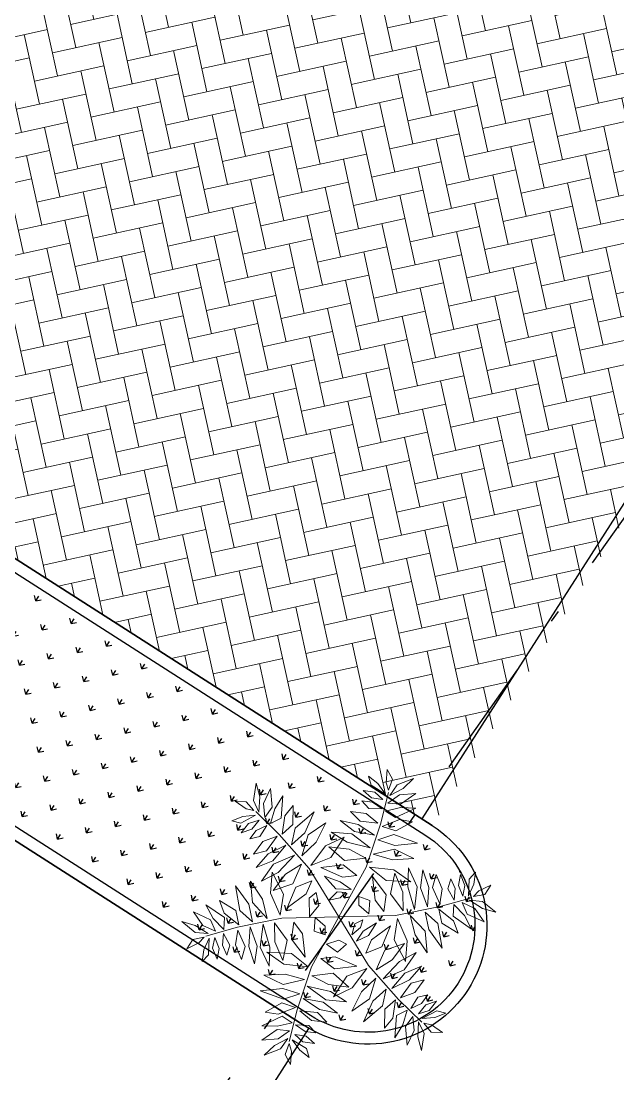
# Model space of a CAD drawing. Header units: inches. Extents: x 249 to 1192, y -18 to 440.
# Drawn here: x 946.45 to 951.47, y 58.47 to 67.34 of the extents above; entities that cross this region are included whole.
import ezdxf

# ---------------------------------------------------------------- set-up
doc = ezdxf.new("R2010")
doc.units = ezdxf.units.IN
doc.header["$MEASUREMENT"] = 0
doc.linetypes.add('DASHDOT', pattern=[1, 0.5, -0.25, 0, -0.25])
for name, color, linetype, lineweight in [('ARSIR WARNA', 66, 'Continuous', 0), ('DINDING', 6, 'Continuous', 0), ('GSB', 1, 'DASHDOT', 30), ('VEGETASI', 60, 'Continuous', 0)]:
    doc.layers.add(name, color=color, linetype=linetype, lineweight=lineweight)
for name, color, linetype in [('KANSTEEN', 204, 'Continuous'), ('KENDARAAN', 9, 'Continuous'), ('RUMPUT', 86, 'Continuous')]:
    doc.layers.add(name, color=color, linetype=linetype)
pattern_1 = [(57.36874968947846, (0, 0), (-0.0535506494527033, 0.244197313478704), [0.046875, -0.30667839075]), (12.36874968947846, (0, 0), (-0.05355064946683093, 0.2441973135431277), [0.04687499999999999, -0.203125]), (102.3687496894784, (0, 0), (-0.2441973135431277, -0.05355064946683093), [0.04687499999999999, -0.203125])]

# ---------------------------------------------------------------- blocks, each defined once
blk = doc.blocks.new('TAPAK')
at = {"layer": 'GSB', "ltscale": 2}
blk.add_line((232.1746761870128, 267.7074874372632), (182.2123336969941, 196.7025446888292), dxfattribs=at)
blk = doc.blocks.new('palm')
for p, q in [((-1.634780773412785, 6.334208638436394), (-1.367129875099636, 5.833265981898876)), ((-1.227314728472265, 6.098957992406213), (-1.634780773412785, 6.334208638436394)), ((-0.4976721973653184, 6.598171261226526), (-0.933268885302823, 6.0083710004983)), ((-0.6328262671158882, 6.022963906478253), (-0.4976721973653184, 6.598171261226526)), ((-1.367129875099636, 5.833265981898876), (-1.116997261487995, 5.61956896931224)), ((-1.116997261487995, 5.61956896931224), (-1.227314728472265, 6.098957992406213)), ((-0.9542587877367623, 5.466226492339047), (-0.6328262671158882, 6.022963906478253)), ((-0.933268885302823, 6.0083710004983), (-0.9542587877367623, 5.466226492339047)), ((-0.617978619367932, 5.707567470453796), (-0.07163225590193179, 6.12455317430431)), ((-0.07163225590193179, 6.12455317430431), (-0.3699571186443791, 5.396113719601999)), ((-2.142180098642712, 5.66709308870486), (-1.642042186955223, 5.615879586694064)), ((-1.844592448163894, 5.406202755693812), (-2.142180098642712, 5.66709308870486)), ((-1.13997760383063, 5.415090486741974), (-1.844592448163894, 5.406202755693812)), ((-1.642042186955223, 5.615879586694064), (-1.13997760383063, 5.415090486741974)), ((-0.6300786872743629, 4.239817918321933), (-1.062833803312969, 5.548707470559748)), ((-0.8423899533518124, 5.154200153730926), (-0.617978619367932, 5.707567470453796)), ((-0.3699571186443791, 5.396113719601999), (-0.8423899533518124, 5.154200153730926)), ((-0.3023767071572365, 5.277915753482375), (0.2555234852479771, 5.609050492406823)), ((0.2555234852479771, 5.609050492406823), (-0.2464706868631765, 4.810146099145641)), ((-2.015463505813386, 5.039670203375863), (-1.564459424640518, 5.244467971147969)), ((-1.552841937926132, 4.97052657858876), (-2.015463505813386, 5.039670203375863)), ((-1.564459424640518, 5.244467971147969), (-1.106123740319163, 5.167901186752715)), ((-1.106123740319163, 5.167901186752715), (-1.552841937926132, 4.97052657858876)), ((-0.7476640996319475, 4.812481176661095), (-0.3023767071572365, 5.277915753482375)), ((-0.05832933301280718, 4.830190766806481), (0.4548502279649256, 5.04857919056667)), ((0.4548502279649256, 5.04857919056667), (0.06726810097461566, 4.341979773904313)), ((-1.818871168536134, 4.639138537109829), (-1.415570112745627, 4.831887384614674)), ((-1.397244204737945, 4.534277813727385), (-1.818871168536134, 4.639138537109829)), ((-1.415570112745627, 4.831887384614674), (-0.9229482456576079, 4.814705987868365)), ((-0.9229482456576079, 4.814705987868365), (-1.397244204737945, 4.534277813727385)), ((-0.2464706868631765, 4.810146099145641), (-0.7476640996319475, 4.812481176661095)), ((-0.5196406580216717, 4.195851548371138), (-0.05832933301280718, 4.830190766806481)), ((3.759612747322535, 4.300565249999636), (3.836756547840196, 4.688728821478435)), ((3.836756547840196, 4.688728821478435), (4.042473312336369, 4.229990045118029)), ((4.66819526218751, 4.58286606951151), (4.36819160579762, 4.100602151054773)), ((4.66819526218751, 4.112364666754729), (4.66819526218751, 4.58286606951151)), ((-1.973838966630865, 4.006087751840823), (-1.37867030822963, 4.29591048353177)), ((-1.423823369608726, 3.876589591454831), (-1.973838966630865, 4.006087751840823)), ((-0.7450504778826144, 4.217118887943798), (-1.423823369608726, 3.876589591454831)), ((-1.37867030822963, 4.29591048353177), (-0.7450504778826144, 4.217118887943798)), ((-0.1647095395601355, 2.387528305363958), (-0.6300786872743629, 4.239817918321933)), ((0.06726810097461566, 4.341979773904313), (-0.5196406580216717, 4.195851548371138)), ((-0.3723027135420125, 3.615908277337439), (0.08528236270649359, 4.173218389929389)), ((0.08528236270649359, 4.173218389929389), (1.113320056872908, 4.40117750952777)), ((1.113320056872908, 4.40117750952777), (0.3620007837307639, 3.805606312627788)), ((3.528181345755002, 3.830063847242855), (3.356750653329073, 4.265277592203347)), ((3.356750653329073, 4.265277592203347), (3.759612747322535, 3.97709557019698)), ((4.11961711285403, 3.694794750685105), (3.759612747322535, 4.300565249999636)), ((4.042473312336369, 4.229990045118029), (4.11961711285403, 3.694794750685105)), ((4.308190896656015, 3.777132471252116), (4.66819526218751, 4.112364666754729)), ((4.36819160579762, 4.100602151054773), (4.308190896656015, 3.777132471252116)), ((-2.139553081084159, 3.448524336694391), (-1.416803302039625, 3.724073336910806)), ((-1.416803302039625, 3.724073336910806), (-0.5931788827583659, 3.703841017239029)), ((-0.5931788827583659, 3.703841017239029), (-1.385060440705274, 3.379127298641833)), ((0.3620007837307639, 3.805606312627788), (-0.3723027135420125, 3.615908277337439)), ((-0.2029764914623229, 3.003474968892988), (0.4362896165403072, 3.663740057469113)), ((0.4362896165403072, 3.663740057469113), (1.337057836353779, 3.77712472161511)), ((1.337057836353779, 3.77712472161511), (0.6004588954383507, 3.242337611838593)), ((2.233879828287172, 2.889061152425711), (1.916733080506674, 3.577169372321805)), ((1.916733080506674, 3.577169372321805), (2.516740393301006, 3.089024251370574)), ((2.645313467975939, 3.171361971937586), (2.482454321230762, 3.712438579575974)), ((2.482454321230762, 3.712438579575974), (3.031032470578793, 3.341918726291624)), ((3.228177689365111, 3.477187822849373), (3.108176271096454, 3.894757849629968)), ((3.108176271096454, 3.894757849629968), (3.476752182308701, 3.641863374694367)), ((3.356750653329073, 2.665573022095487), (4.273904713889351, 3.694794750685105)), ((3.476752182308701, 3.641863374694367), (3.708183583876234, 3.206649629733874)), ((3.92247189405316, 3.541881825236487), (3.528181345755002, 3.830063847242855)), ((3.759612747322535, 3.97709557019698), (3.92247189405316, 3.541881825236487)), ((4.736767517024418, 3.812420129048405), (4.256761622513295, 3.559525654127356)), ((4.256761622513295, 3.559525654127356), (4.899626663755043, 3.559525654127356)), ((5.46534779376816, 3.730082297770423), (4.736767517024418, 3.812420129048405)), ((4.899626663755043, 3.559525654127356), (5.46534779376816, 3.730082297770423)), ((-3.571471947027021, 2.160465929933707), (-3.25487143821374, 3.164752192489686)), ((-3.25487143821374, 3.164752192489686), (-3.114751398577937, 2.216305081907194)), ((-1.423072761535877, 3.242712805164047), (-2.203400601269095, 2.832148121655337)), ((-1.385060440705274, 3.379127298641833), (-2.139553081084159, 3.448524336694391)), ((-0.4541646061552456, 3.168293556969729), (-1.423072761535877, 3.242712805164047)), ((-1.406050343139214, 2.83698279048258), (-0.4541646061552456, 3.168293556969729)), ((0.6004588954383507, 3.242337611838593), (-0.2029764914623229, 3.003474968892988)), ((2.096735318627907, 2.853773605340393), (1.351011950493557, 3.324274897386204)), ((1.351011950493557, 3.324274897386204), (1.75387404448702, 2.636166677504661)), ((3.279606852811412, 2.753792055867962), (2.645313467975939, 3.171361971937586)), ((3.031032470578793, 3.341918726291624), (3.279606852811412, 2.753792055867962)), ((3.708183583876234, 3.206649629733874), (3.228177689365111, 3.477187822849373)), ((4.042473312336369, 3.306631179206306), (4.633909079420846, 3.388968899773317)), ((4.488193024066277, 3.018449046488968), (4.042473312336369, 3.306631179206306)), ((5.268202574981842, 3.124311909166863), (4.488193024066277, 3.018449046488968)), ((4.633909079420846, 3.388968899773317), (5.268202574981842, 3.124311909166863)), ((-5.963019991133478, 2.868088852759684), (-5.670036402327241, 2.195950871449895)), ((-5.532452930870932, 2.463438252350898), (-5.963019991133478, 2.868088852759684)), ((-5.339834720172803, 3.000241265151999), (-4.858150142725208, 2.377664673113031)), ((-5.251887698788778, 2.318598570680479), (-5.339834720172803, 3.000241265151999)), ((-4.72981841400906, 3.025815080181928), (-4.288944109895965, 2.191623139835428)), ((-4.721997476386605, 2.377091974660289), (-4.72981841400906, 3.025815080181928)), ((-4.21223251792253, 2.364580732944887), (-4.144772779400228, 2.91820146291866)), ((-4.144772779400228, 2.91820146291866), (-3.726630718418164, 2.2292457644362)), ((-2.954747219555429, 2.209707923291717), (-2.602557038379018, 3.046488465130096)), ((-2.602557038379018, 3.046488465130096), (-2.507717264961684, 2.141181502054678)), ((-2.203400601269095, 2.832148121655337), (-1.406050343139214, 2.83698279048258)), ((-2.088513060327386, 2.214950776804471), (-1.621910723333713, 2.959426342029474)), ((-1.621910723333713, 2.959426342029474), (-1.629497068235651, 1.925700743566267)), ((-0.3786929567286279, 2.699125203158474), (-1.166912034386769, 2.639530907326844)), ((-1.073737658793107, 2.130449135060189), (-0.3786929567286279, 2.699125203158474)), ((-0.04439647501567379, 2.466528809149168), (0.8739471554144984, 2.916180688684108)), ((1.751983021385968, 2.884329110966064), (0.852957252995111, 2.374036291235825)), ((0.8739471554144984, 2.916180688684108), (1.751983021385968, 2.884329110966064)), ((1.702444770329748, 2.330340826592874), (0.9910075849620625, 2.818485947544104)), ((0.9910075849620625, 2.818485947544104), (1.308154332742561, 1.995108631104813)), ((1.985305446054554, 1.336406755799544), (3.356750653329073, 2.665573022095487)), ((2.516740393301006, 1.977464802199393), (2.096735318627907, 2.853773605340393)), ((2.911030941584613, 2.365628484389163), (2.233879828287172, 2.889061152425711)), ((2.516740393301006, 3.089024251370574), (2.911030941584613, 2.365628484389163)), ((3.793898819378228, 3.053736704285257), (4.41962076924392, 2.900823778822087)), ((4.042473312336369, 2.618522959310212), (3.793898819378228, 3.053736704285257)), ((4.41962076924392, 2.900823778822087), (4.985342009968008, 2.583235301513923)), ((-5.211020520946477, 1.906700948922662), (-5.532452930870932, 2.463438252350898)), ((-4.88486326567363, 1.847568974539172), (-5.251887698788778, 2.318598570680479)), ((-4.858150142725208, 2.377664673113031), (-4.88486326567363, 1.847568974539172)), ((-4.541563029735698, 1.75874447239039), (-4.721997476386605, 2.377091974660289)), ((-3.893534402741352, 1.647903793927981), (-4.21223251792253, 2.364580732944887)), ((-3.726630718418164, 2.2292457644362), (-3.893534402741352, 1.647903793927981)), ((-1.166912034386769, 2.639530907326844), (-1.945376749732532, 2.267480721377069)), ((-1.945376749732532, 2.267480721377069), (-1.073737658793107, 2.130449135060189)), ((0, 0), (-0.1647095395601355, 2.387528305363958)), ((0.852957252995111, 2.374036291235825), (-0.04439647501567379, 2.466528809149168)), ((2.148164482074208, 1.677520264507621), (1.702444770329748, 2.330340826592874)), ((1.75387404448702, 2.636166677504661), (2.516740393301006, 1.977464802199393)), ((3.37389374471968, 2.547947754428606), (4.153903295620694, 2.465610033861594)), ((3.793898819378228, 2.112734009468113), (3.37389374471968, 2.547947754428606)), ((4.985342009968008, 2.583235301513923), (4.042473312336369, 2.618522959310212)), ((4.153903295620694, 2.465610033861594), (4.599623007365153, 2.130377727662562)), ((-5.895509990659775, 1.986593325666036), (-6.302976035614847, 1.751342679635854)), ((-5.42518815814401, 1.842436498060124), (-5.895509990659775, 1.986593325666036)), ((-5.735321480897255, 1.732663830844103), (-5.42518815814401, 1.842436498060124)), ((-5.670036402327241, 2.195950871449895), (-5.211020520946477, 1.906700948922662)), ((-3.986829340603435, 1.574244785515475), (-5.336738517202321, 1.853912609163672)), ((-4.288944109895965, 2.191623139835428), (-4.541563029735698, 1.75874447239039)), ((-3.31761983789329, 1.485530549674877), (-3.571471947027021, 2.160465929933707)), ((-3.114751398577937, 2.216305081907194), (-3.31761983789329, 1.485530549674877)), ((-2.702573904069141, 1.325954704385367), (-2.954747219555429, 2.209707923291717)), ((-2.507717264961684, 2.141181502054678), (-2.702573904069141, 1.325954704385367)), ((-2.158274885034189, 1.194815945025766), (-2.088513060327386, 2.214950776804471)), ((-1.629497068235651, 1.925700743566267), (-2.158274885034189, 1.194815945025766)), ((-1.025163352343952, 1.944043922194396), (-1.761202769193915, 1.339650866197189)), ((-0.3098023023630958, 1.877444393816404), (-1.025163352343952, 1.944043922194396)), ((-0.7811159782140749, 1.496318935518502), (-0.3098023023630958, 1.877444393816404)), ((1.171009712372324, 1.859839534547064), (0.2795702888979577, 2.195071730035124)), ((0.2795702888979577, 2.195071730035124), (0.905292238749098, 1.424625789572019)), ((1.471013368762215, 1.207018861736287), (1.171009712372324, 1.859839534547064)), ((1.308154332742561, 1.995108631104813), (2.148164482074208, 1.677520264507621)), ((2.945317124365829, 2.130377727662562), (3.656754309718963, 2.012752459995681)), ((3.476752182308701, 1.589301230720594), (2.945317124365829, 2.130377727662562)), ((3.656754309718963, 2.012752459995681), (4.36819160579762, 1.236425206327112)), ((4.599623007365153, 2.130377727662562), (3.793898819378228, 2.112734009468113)), ((-6.302976035614847, 1.751342679635854), (-5.735321480897255, 1.732663830844103)), ((-5.978936646497459, 0.9783641565154539), (-5.684515499291592, 1.385889541576034)), ((-5.684515499291592, 1.385889541576034), (-5.25959471668466, 1.720295736056869)), ((-5.25959471668466, 1.720295736056869), (-5.604205195486429, 1.105637505694176)), ((-5.324072171963053, 1.267372290240019), (-5.028595634372323, 1.626019361516228)), ((-5.028595634372323, 1.626019361516228), (-5.081023283695686, 1.140462731345906)), ((-4.892322295054328, 1.190024009920307), (-4.631131829533842, 1.60805635813449)), ((-4.631131829533842, 1.60805635813449), (-4.625421894103056, 1.057089880167041)), ((-4.409702778793871, 0.9539916465437273), (-4.024657330694026, 1.463326832061284)), ((-4.024657330694026, 1.463326832061284), (-4.069136837584665, 0.7052276195172453)), ((-2.150014985614689, 1.051121549564414), (-3.986829340603435, 1.574244785515475)), ((-3.933543806037051, 0.6350489748292603), (-3.504209824342979, 1.338212532849866)), ((-3.504209824342979, 1.338212532849866), (-3.618940379703417, 0.4900660355197033)), ((-1.761202769193915, 1.339650866197189), (-0.7811159782140749, 1.496318935518502)), ((0, 0), (1.985305446054554, 1.336406755799544)), ((0.905292238749098, 1.424625789572019), (1.471013368762215, 1.207018861736287)), ((2.49959741262137, 1.677520264507621), (3.391036836095736, 1.454032134162844)), ((3.108176271096454, 1.101156109769363), (2.49959741262137, 1.677520264507621)), ((3.391036836095736, 1.454032134162844), (3.939614874732797, 0.7306362564850133)), ((4.36819160579762, 1.236425206327112), (3.476752182308701, 1.589301230720594)), ((-5.604205195486429, 1.105637505694176), (-5.978936646497459, 0.9783641565154539)), ((-5.372214159142459, 0.7743925004615448), (-5.324072171963053, 1.267372290240019)), ((-5.081023283695686, 1.140462731345906), (-5.372214159142459, 0.7743925004615448)), ((-4.927047328921617, 0.744380687494413), (-4.892322295054328, 1.190024009920307)), ((-4.625421894103056, 1.057089880167041), (-4.927047328921617, 0.744380687494413)), ((-4.456293287876179, 0.2936491722502979), (-4.409702778793871, 0.9539916465437273)), ((-2.970904999456252, 1.190828754770337), (-3.519808080163784, 0.3889391998236533)), ((-3.159924387611682, 0.2008161129924702), (-2.970904999456252, 1.190828754770337)), ((-2.526857438802836, 1.021604938650853), (-2.869356804716517, 0.3091899700229988)), ((-2.381891991535667, 0.1353405039553763), (-2.526857438802836, 1.021604938650853)), ((0, 0), (-2.150014985614689, 1.051121549564414)), ((-0.7539706467068754, 1.272797924568295), (-1.432113603339531, 1.115876441996079)), ((-1.432113603339531, 1.115876441996079), (-0.7429696992912795, 0.9278518862993224)), ((-0.1830857095337706, 1.250021619198378), (-0.7539706467068754, 1.272797924568295)), ((-0.7429696992912795, 0.9278518862993224), (-0.1830857095337706, 1.250021619198378)), ((-0.3083612012851518, 1.032354797702283), (-0.6307164827303495, 0.8520507664215984)), ((-0.3859491669427371, 0.7102794997190358), (-0.3083612012851518, 1.032354797702283)), ((0.7252900006278651, 1.289356582317851), (0.245284216827713, 1.17173131465097)), ((0.245284216827713, 1.17173131465097), (0.4424294356285827, 0.8659054637537338)), ((0.9910075849620625, 0.7835676324611995), (0.7252900006278651, 1.289356582317851)), ((2.113878410018515, 1.271712864123401), (2.962460215741885, 0.7012299118941883)), ((2.482454321230762, 0.4483354369731387), (2.113878410018515, 1.271712864123401)), ((3.939614874732797, 0.7306362564850133), (3.108176271096454, 1.101156109769363)), ((-4.069136837584665, 0.7052276195172453), (-4.456293287876179, 0.2936491722502979)), ((-4.056286161590833, -0.1286451463383855), (-3.933543806037051, 0.6350489748292603)), ((-3.618940379703417, 0.4900660355197033), (-4.056286161590833, -0.1286451463383855)), ((-1.780815781850833, 0.6704255320801167), (-2.1961731754418, 0.08420438764733262)), ((-1.686408216963173, 0.07169314593193121), (-1.780815781850833, 0.6704255320801167)), ((-0.6307164827303495, 0.8520507664215984), (-0.7404420985549223, 0.3718790295970393)), ((-0.7404420985549223, 0.3718790295970393), (-0.3859491669427371, 0.7102794997190358)), ((0.4424294356285827, 0.8659054637537338), (0.9910075849620625, 0.7835676324611995)), ((1.471680944974651, 0.6439815430785529), (1.185399134919862, 0.04979753190127667)), ((1.479260647349292, 0.01655865774955601), (1.471680944974651, 0.6439815430785529)), ((2.04077305807732, 0.855420863837935), (1.686408216963173, -0.07169325664290227)), ((2.1961731754418, -0.08420449835830368), (2.04077305807732, 0.855420863837935)), ((2.936384223983623, 0.5510052261670353), (2.381891880824696, -0.1353405039553763)), ((3.37389374471968, -0.07509723106340971), (2.482454321230762, 0.4483354369731387)), ((2.869356804716517, -0.3091900807339698), (2.936384223983623, 0.5510052261670353)), ((2.962460215741885, 0.7012299118941883), (3.37389374471968, -0.07509723106340971)), ((3.554412551762653, 0.4921267757454189), (3.159924387611682, -0.2008161129924702)), ((3.519808080163784, -0.3889393105346244), (3.554412551762653, 0.4921267757454189)), ((-3.519808080163784, 0.3889391998236533), (-3.554412551762653, -0.4921267757454189)), ((-3.554412551762653, -0.4921267757454189), (-3.159924387611682, 0.2008161129924702)), ((-3.37389374471968, 0.07509723106340971), (-2.482454321230762, -0.4483355476841098)), ((-2.962460215741885, -0.7012300226051593), (-3.37389374471968, 0.07509723106340971)), ((-2.869356804716517, 0.3091899700229988), (-2.936384334694594, -0.5510053368780063)), ((-2.936384334694594, -0.5510053368780063), (-2.381891991535667, 0.1353405039553763)), ((-2.1961731754418, 0.08420438764733262), (-2.04077305807732, -0.855420863837935)), ((-2.04077305807732, -0.855420863837935), (-1.686408216963173, 0.07169314593193121)), ((0, 0), (-1.985305446054554, -1.336406755799544)), ((-1.36266707831237, 0.3488284976483556), (-1.479260647349292, -0.01655876846052706)), ((-0.9711108247429365, -0.04979753190127667), (-1.36266707831237, 0.3488284976483556)), ((0, 0), (0.1647095395601355, -2.387528305363958)), ((0, 0), (2.150014874903718, -1.051121549564414)), ((0.913863784444402, 0.442454234478646), (0.7252900006278651, 0.1248657571704825)), ((0.7252900006278651, 0.1248657571704825), (0.8710060559824342, -0.3456355348898796)), ((0.8710060559824342, -0.3456355348898796), (1.00815067635267, 0.1248657571704825)), ((1.00815067635267, 0.1248657571704825), (0.913863784444402, 0.442454234478646)), ((1.185399134919862, 0.04979753190127667), (1.174093294495833, -0.4664538760116557)), ((1.174093294495833, -0.4664538760116557), (1.479260647349292, 0.01655865774955601)), ((3.618940379703417, -0.4900661462306743), (4.056286161590833, 0.1286451463383855)), ((4.056286161590833, 0.1286451463383855), (3.93354369532608, -0.6350490855402313)), ((-1.479260647349292, -0.01655876846052706), (-1.043104324620799, -0.6675066851894371)), ((-1.043104324620799, -0.6675066851894371), (-0.9711108247429365, -0.04979753190127667)), ((1.686408216963173, -0.07169325664290227), (1.780815781850833, -0.6704255320801167)), ((1.780815781850833, -0.6704255320801167), (2.1961731754418, -0.08420449835830368)), ((2.381891880824696, -0.1353405039553763), (2.526857438802836, -1.021604938650853)), ((2.526857438802836, -1.021604938650853), (2.869356804716517, -0.3091900807339698)), ((3.159924387611682, -0.2008161129924702), (2.970904999456252, -1.190828754770337)), ((2.970904999456252, -1.190828754770337), (3.519808080163784, -0.3889393105346244)), ((4.069136837584665, -0.7052276195172453), (4.456293287876179, -0.2936492829612689)), ((4.456293287876179, -0.2936492829612689), (4.409702778793871, -0.9539917572401464)), ((-3.939614985443768, -0.7306363671959843), (-3.108176271096454, -1.101156109769363)), ((-3.391036836095736, -1.454032134162844), (-3.939614985443768, -0.7306363671959843)), ((-2.113878410018515, -1.271712864123401), (-2.962460215741885, -0.7012300226051593)), ((-2.482454321230762, -0.4483355476841098), (-2.113878410018515, -1.271712864123401)), ((-0.2709988539136248, -0.6424173334235093), (-0.8195768925361335, -0.5600796128419461)), ((-0.8195768925361335, -0.5600796128419461), (-0.5538594189129071, -1.065868562684045)), ((-0.07385352440178394, -0.9482431843207451), (-0.2709988539136248, -0.6424173334235093)), ((0.5286813891143538, -0.8161079318524571), (0.1830857095337706, -1.250021619198378)), ((0.8921069997013547, -0.7982880753843347), (0.5286813891143538, -0.8161079318524571)), ((0.7539705359959044, -1.272797924568295), (0.8921069997013547, -0.7982880753843347)), ((3.504209824342979, -1.338212532849866), (3.618940379703417, -0.4900661462306743)), ((3.93354369532608, -0.6350490855402313), (3.504209824342979, -1.338212532849866)), ((4.024657330694026, -1.463326832061284), (4.069136837584665, -0.7052276195172453)), ((4.625421894103056, -1.057089990878012), (4.927047328921617, -0.744380687494413)), ((4.927047328921617, -0.744380687494413), (4.892322295054328, -1.190024009920307)), ((5.081023283695686, -1.140462731345906), (5.372214159142459, -0.7743926111725159)), ((5.372214159142459, -0.7743926111725159), (5.324072171963053, -1.26737240095099)), ((-4.36819160579762, -1.236425317038083), (-3.476752182308701, -1.589301230720594)), ((-3.656754420429934, -2.012752459995681), (-4.36819160579762, -1.236425317038083)), ((-3.108176271096454, -1.101156109769363), (-2.49959741262137, -1.677520264507621)), ((-0.905292238749098, -1.424625789572019), (-1.471013479473186, -1.207018972447258)), ((-1.471013479473186, -1.207018972447258), (-1.171009823083295, -1.859839534547064)), ((-0.5538594189129071, -1.065868562684045), (-0.07385352440178394, -0.9482431843207451)), ((0.1830857095337706, -1.250021619198378), (0.7539705359959044, -1.272797924568295)), ((1.629497068235651, -1.925700743566267), (2.158274774323218, -1.194815945025766)), ((2.158274774323218, -1.194815945025766), (2.088513060327386, -2.214950776804471)), ((2.150014874903718, -1.051121549564414), (3.986829340603435, -1.574244896226446)), ((2.507717264961684, -2.141181502054678), (2.702573793372721, -1.325954704385367)), ((2.702573793372721, -1.325954704385367), (2.954747108844458, -2.209708034002688)), ((4.409702778793871, -0.9539917572401464), (4.024657330694026, -1.463326832061284)), ((4.631131829533842, -1.60805635813449), (4.625421894103056, -1.057089990878012)), ((4.892322295054328, -1.190024009920307), (4.631131829533842, -1.60805635813449)), ((5.028595523661352, -1.626019361516228), (5.081023283695686, -1.140462731345906)), ((5.324072171963053, -1.26737240095099), (5.028595523661352, -1.626019361516228)), ((5.25959471668466, -1.720295736056869), (5.604205084775458, -1.105637505694176)), ((5.604205084775458, -1.105637505694176), (5.978936535786488, -0.978364267226425)), ((5.978936535786488, -0.978364267226425), (5.684515499291592, -1.385889652287005)), ((-3.476752182308701, -1.589301230720594), (-2.945317124365829, -2.130377838358982)), ((-2.49959741262137, -1.677520264507621), (-3.391036836095736, -1.454032134162844)), ((-1.985305446054554, -1.336406755799544), (-3.356750764040044, -2.665573132806458)), ((-1.308154332742561, -1.995108631104813), (-2.148164592785179, -1.677520264507621)), ((-2.148164592785179, -1.677520264507621), (-1.702444881040719, -2.330340937303845)), ((-0.2795703995943768, -2.195071730035124), (-0.905292238749098, -1.424625789572019)), ((0.7811159782140749, -1.496319046229473), (0.3098023023630958, -1.877444504527375)), ((1.761202658482944, -1.339650866197189), (0.7811159782140749, -1.496319046229473)), ((1.025163352343952, -1.944044032905367), (1.761202658482944, -1.339650866197189)), ((3.114751287866966, -2.216305081907194), (3.31761983789329, -1.485530549674877)), ((3.31761983789329, -1.485530549674877), (3.571471947027021, -2.160465929933707)), ((3.726630718418164, -2.229245875147171), (3.893534292030381, -1.647903904638952)), ((3.893534292030381, -1.647903904638952), (4.21223251792253, -2.364580732944887)), ((3.986829340603435, -1.574244896226446), (5.336738517202321, -1.853912719874643)), ((4.288943999184994, -2.191623139835428), (4.541562919024727, -1.75874447239039)), ((4.541562919024727, -1.75874447239039), (4.721997476386605, -2.377091974660289)), ((5.684515499291592, -1.385889652287005), (5.25959471668466, -1.720295736056869)), ((5.735321480897255, -1.732663830844103), (5.42518815814401, -1.842436498060124)), ((6.302976035614847, -1.751342679635854), (5.735321480897255, -1.732663830844103)), ((5.895509879948804, -1.986593325666036), (6.302976035614847, -1.751342679635854)), ((-4.599623007365153, -2.130377838358982), (-3.793898930089199, -2.112734009468113)), ((-4.153903295620694, -2.465610033861594), (-4.599623007365153, -2.130377838358982)), ((-3.793898930089199, -2.112734009468113), (-3.37389374471968, -2.547947754428606)), ((-2.945317124365829, -2.130377838358982), (-3.656754420429934, -2.012752459995681)), ((-1.75387404448702, -2.636166788215633), (-2.516740503997426, -1.977464912910364)), ((-2.516740503997426, -1.977464912910364), (-2.096735318627907, -2.853773605340393)), ((-0.9910075849620625, -2.818486058255075), (-1.308154332742561, -1.995108631104813)), ((-1.171009823083295, -1.859839534547064), (-0.2795703995943768, -2.195071730035124)), ((0.3098023023630958, -1.877444504527375), (1.025163352343952, -1.944044032905367)), ((1.073737658793107, -2.13044924577116), (0.3786928460176568, -2.699125203158474)), ((1.945376639021561, -2.267480721377069), (1.073737658793107, -2.13044924577116)), ((1.621910723333713, -2.959426342029474), (1.629497068235651, -1.925700743566267)), ((2.088513060327386, -2.214950776804471), (1.621910723333713, -2.959426342029474)), ((2.602557038379018, -3.046488465130096), (2.507717264961684, -2.141181502054678)), ((2.954747108844458, -2.209708034002688), (2.602557038379018, -3.046488465130096)), ((3.25487143821374, -3.164752303200657), (3.114751287866966, -2.216305081907194)), ((3.571471947027021, -2.160465929933707), (3.25487143821374, -3.164752303200657)), ((4.72981841400906, -3.025815190892899), (4.288943999184994, -2.191623139835428)), ((4.858150142725208, -2.377664673113031), (4.88486326567363, -1.847569085235591)), ((4.88486326567363, -1.847569085235591), (5.251887698788778, -2.318598570680479)), ((5.670036402327241, -2.195950982160866), (5.211020410235506, -1.906700948922662)), ((5.211020410235506, -1.906700948922662), (5.532452930870932, -2.463438363061869)), ((5.42518815814401, -1.842436498060124), (5.895509879948804, -1.986593325666036)), ((5.963019991133478, -2.868088852759684), (5.670036402327241, -2.195950982160866)), ((-4.985342009968008, -2.583235412224894), (-4.042473312336369, -2.618522959310212)), ((-4.41962076924392, -2.900823778822087), (-4.985342009968008, -2.583235412224894)), ((-3.37389374471968, -2.547947754428606), (-4.153903295620694, -2.465610033861594)), ((-4.042473312336369, -2.618522959310212), (-3.793898930089199, -3.053736704285257)), ((-2.516740503997426, -3.089024362081545), (-2.911030941584613, -2.365628484389163)), ((-2.911030941584613, -2.365628484389163), (-2.233879938998143, -2.889061263136682)), ((-1.351011950493557, -3.324275008097175), (-1.75387404448702, -2.636166788215633)), ((-1.751983021385968, -2.884329110966064), (-0.852957252995111, -2.374036291235825)), ((-1.702444881040719, -2.330340937303845), (-0.9910075849620625, -2.818486058255075)), ((0.04439636430470273, -2.466528809149168), (-0.8739471554144984, -2.916180799395079)), ((-0.852957252995111, -2.374036291235825), (0.04439636430470273, -2.466528809149168)), ((0.1647095395601355, -2.387528305363958), (0.6300786872743629, -4.239817918321933)), ((0.3786928460176568, -2.699125203158474), (1.166911923675798, -2.639530907326844)), ((1.166911923675798, -2.639530907326844), (1.945376639021561, -2.267480721377069)), ((4.144772779400228, -2.91820146291866), (3.726630718418164, -2.229245875147171)), ((4.21223251792253, -2.364580732944887), (4.144772779400228, -2.91820146291866)), ((4.721997476386605, -2.377091974660289), (4.72981841400906, -3.025815190892899)), ((5.339834720172803, -3.00024137586297), (4.858150142725208, -2.377664673113031)), ((5.251887698788778, -2.318598570680479), (5.339834720172803, -3.00024137586297)), ((5.532452930870932, -2.463438363061869), (5.963019991133478, -2.868088852759684)), ((-5.268202574981842, -3.124311909166863), (-4.488193024066277, -3.018449157199939)), ((-4.488193024066277, -3.018449157199939), (-4.042473312336369, -3.306631179206306)), ((-3.793898930089199, -3.053736704285257), (-4.41962076924392, -2.900823778822087)), ((-3.356750764040044, -2.665573132806458), (-4.273904713889351, -3.694794750685105)), ((-3.031032470578793, -3.341918837002595), (-3.279606963522383, -2.753792055867962)), ((-3.279606963522383, -2.753792055867962), (-2.645313467975939, -3.171362082648557)), ((-1.916733191217645, -3.577169483018224), (-2.516740503997426, -3.089024362081545)), ((-2.233879938998143, -2.889061263136682), (-1.916733191217645, -3.577169483018224)), ((-2.096735318627907, -2.853773605340393), (-1.351011950493557, -3.324275008097175)), ((-0.8739471554144984, -2.916180799395079), (-1.751983021385968, -2.884329110966064)), ((-0.6004590061347699, -3.242337611838593), (0.2029764914623229, -3.003474968892988)), ((0.2029764914623229, -3.003474968892988), (-0.4362897272512782, -3.663740168180084)), ((1.406050343139214, -2.836982901193551), (0.4541646061552456, -3.1682936676807)), ((2.203400601269095, -2.832148232351756), (1.406050343139214, -2.836982901193551)), ((1.423072761535877, -3.242712915875018), (2.203400601269095, -2.832148232351756)), ((-4.633909079420846, -3.388968899773317), (-5.268202574981842, -3.124311909166863)), ((-4.042473312336369, -3.306631179206306), (-4.633909079420846, -3.388968899773317)), ((-3.759612747322535, -3.97709557019698), (-3.92247189405316, -3.541881825236487)), ((-3.92247189405316, -3.541881825236487), (-3.528181345755002, -3.830063957953826)), ((-3.476752182308701, -3.641863374694367), (-3.708183583876234, -3.206649629733874)), ((-3.708183583876234, -3.206649629733874), (-3.228177689365111, -3.477187933560344)), ((-3.228177689365111, -3.477187933560344), (-3.108176271096454, -3.894757849629968)), ((-2.482454321230762, -3.712438579575974), (-3.031032470578793, -3.341918837002595)), ((-2.645313467975939, -3.171362082648557), (-2.482454321230762, -3.712438579575974)), ((-1.337057836353779, -3.777124832326081), (-0.6004590061347699, -3.242337611838593)), ((0.4541646061552456, -3.1682936676807), (1.423072761535877, -3.242712915875018)), ((0.5931788827583659, -3.703841017239029), (1.385060440705274, -3.379127298641833)), ((1.385060440705274, -3.379127298641833), (2.139552970373188, -3.448524336694391)), ((2.139552970373188, -3.448524336694391), (1.416803302039625, -3.724073336910806)), ((-4.899626663755043, -3.559525654127356), (-5.46534779376816, -3.730082408481394)), ((-5.46534779376816, -3.730082408481394), (-4.736767517024418, -3.812420129048405)), ((-4.256761733224266, -3.559525654127356), (-4.899626663755043, -3.559525654127356)), ((-4.736767517024418, -3.812420129048405), (-4.256761733224266, -3.559525654127356)), ((-4.308190896656015, -3.777132471252116), (-4.66819526218751, -4.1123647774657)), ((-4.36819160579762, -4.100602151054773), (-4.308190896656015, -3.777132471252116)), ((-4.042473312336369, -4.229990045118029), (-4.11961711285403, -3.694794750685105)), ((-4.11961711285403, -3.694794750685105), (-3.759612747322535, -4.300565249999636)), ((-3.356750764040044, -4.265277702914318), (-3.759612747322535, -3.97709557019698)), ((-3.528181345755002, -3.830063957953826), (-3.356750764040044, -4.265277702914318)), ((-3.108176271096454, -3.894757849629968), (-3.476752182308701, -3.641863374694367)), ((-0.4362897272512782, -3.663740168180084), (-1.337057836353779, -3.777124832326081)), ((-1.113320167583879, -4.40117750952777), (-0.3620007837307639, -3.805606312627788)), ((-0.3620007837307639, -3.805606312627788), (0.3723027135420125, -3.61590838804841)), ((0.3723027135420125, -3.61590838804841), (-0.08528247341746464, -4.173218389929389)), ((1.416803302039625, -3.724073336910806), (0.5931788827583659, -3.703841017239029)), ((0.7450504778826144, -4.217118998640217), (1.423823369608726, -3.876589702165802)), ((1.423823369608726, -3.876589702165802), (1.973838966630865, -4.006087862551794)), ((-4.66819526218751, -4.58286606951151), (-4.36819160579762, -4.100602151054773)), ((-4.66819526218751, -4.1123647774657), (-4.66819526218751, -4.58286606951151)), ((-3.836756547840196, -4.688728932189406), (-4.042473312336369, -4.229990045118029)), ((-3.759612747322535, -4.300565249999636), (-3.836756547840196, -4.688728932189406)), ((-0.08528247341746464, -4.173218389929389), (-1.113320167583879, -4.40117750952777)), ((-0.4548502279649256, -5.048579301277641), (-0.06726810097461566, -4.341979884615284)), ((-0.06726810097461566, -4.341979884615284), (0.5196405473107006, -4.195851548371138)), ((0.5196405473107006, -4.195851548371138), (0.05832922230183613, -4.830190766806481)), ((0.6300786872743629, -4.239817918321933), (1.062833803312969, -5.548707470559748)), ((1.37867030822963, -4.29591048353177), (0.7450504778826144, -4.217118998640217)), ((1.973838966630865, -4.006087862551794), (1.37867030822963, -4.29591048353177)), ((0.05832922230183613, -4.830190766806481), (-0.4548502279649256, -5.048579301277641)), ((-0.2555235959589481, -5.609050492406823), (0.2464706868631765, -4.810146099145641)), ((0.2464706868631765, -4.810146099145641), (0.7476640996319475, -4.812481176661095)), ((0.7476640996319475, -4.812481176661095), (0.3023765964462655, -5.277915753482375)), ((0.9229482456576079, -4.814705987868365), (1.397244204737945, -4.534277813727385)), ((1.415570112745627, -4.831887384614674), (0.9229482456576079, -4.814705987868365)), ((1.397244204737945, -4.534277813727385), (1.818871057825163, -4.639138537109829)), ((1.818871057825163, -4.639138537109829), (1.415570112745627, -4.831887384614674)), ((0.3023765964462655, -5.277915753482375), (-0.2555235959589481, -5.609050492406823)), ((0.3699570079479599, -5.396113719601999), (0.8423899533518124, -5.154200153730926)), ((0.8423899533518124, -5.154200153730926), (0.617978619367932, -5.707567470453796)), ((1.106123740319163, -5.167901186752715), (1.552841937926132, -4.970526689299732)), ((1.564459424640518, -5.244467971147969), (1.106123740319163, -5.167901186752715)), ((1.552841937926132, -4.970526689299732), (2.015463395102415, -5.039670203375863)), ((2.015463395102415, -5.039670203375863), (1.564459424640518, -5.244467971147969)), ((0.07163214519096073, -6.12455317430431), (0.3699570079479599, -5.396113719601999)), ((0.617978619367932, -5.707567470453796), (0.07163214519096073, -6.12455317430431)), ((0.9542587877367623, -5.466226603050018), (0.6328262671158882, -6.022964017189224)), ((0.933268885302823, -6.008371111209271), (0.9542587877367623, -5.466226603050018)), ((1.367129875099636, -5.833265981898876), (1.116997261487995, -5.61956896931224)), ((1.116997261487995, -5.61956896931224), (1.227314617761294, -6.098958103117184)), ((1.13997760383063, -5.415090486741974), (1.844592337452923, -5.406202755693812)), ((1.642042186955223, -5.615879697405035), (1.13997760383063, -5.415090486741974)), ((2.14217998793174, -5.66709308870486), (1.642042186955223, -5.615879697405035)), ((1.844592337452923, -5.406202755693812), (2.14217998793174, -5.66709308870486)), ((0.4976721973653184, -6.598171261226526), (0.933268885302823, -6.008371111209271)), ((0.6328262671158882, -6.022964017189224), (0.4976721973653184, -6.598171261226526)), ((1.227314617761294, -6.098958103117184), (1.634780773412785, -6.334208749147365)), ((1.634780773412785, -6.334208749147365), (1.367129875099636, -5.833265981898876))]:
    blk.add_line(p, q)

msp = doc.modelspace()

# ---------------------------------------------------------------- hatches: boundary and pattern name
at = {"layer": 'ARSIR WARNA'}
h = msp.add_hatch(dxfattribs=at)
h.set_pattern_fill('AR-HBONE', color=45, scale=0.05, angle=327.3687496894784, style=0)
h.set_pattern_definition([(12.36874968947847, (568.5500983639363, 227.5969538557964), (0.1525173312610375, 0.2381983704079668), [0.6, -0.2]), (102.3687496894785, (568.7454562147883, 227.6397943753737), (0.1525173312610375, 0.2381983704079668), [0.6000000000000001, -0.2])])
h.paths.add_polyline_path([(945.7383969514065, 69.17081648474772), (939.9277197910651, 72.89136659513194), (939.8198737518819, 72.72293491214884), (939.3566866236786, 73.01951151990248), (935.6899212914487, 67.2928342984743), (941.2269886608047, 63.74747529060061), (941.7773881901635, 64.58248203220445), (942.0527952252528, 64.86714070832464), (942.3990290058684, 65.04883824564752), (942.7895239091205, 65.02869981366202), (943.1587768009947, 64.88541025120298), (949.9082652820256, 60.56374352971154), (955.806368098546, 69.96702441633215), (951.554336192833, 72.68958107188519), (948.6966926373468, 68.22657327797958), (948.0687368202989, 67.76580347389539), (947.3153040265158, 67.92364505898006), (945.6305509122233, 69.0023848017646)])
at = {"layer": 'RUMPUT'}
h = msp.add_hatch(dxfattribs=at)
h.set_pattern_fill('GRASS', color=256, scale=0.25, angle=-32.63125031052153, style=0)
h.set_pattern_definition(pattern_1)
edge = h.paths.add_edge_path(flags=17)
edge.add_line((928.2641801358429, 87.77966679945874), (928.2102571162511, 87.69545095796715))
edge.add_line((928.2102571162511, 87.69545095796715), (927.4523145428277, 88.18075813429114))
edge.add_line((927.4523145428277, 88.18075813429114), (927.9376217191518, 88.93870070771442))
edge.add_line((927.9376217191518, 88.93870070771442), (944.9810419464964, 115.3713075449288))
edge.add_line((944.9810419464964, 115.3713075449288), (944.6881731201454, 115.5588301200329))
edge.add_line((944.6881731201454, 115.5588301200329), (940.4070226355534, 108.5805976980109))
edge.add_line((940.4070226355534, 108.5805976980109), (924.7936289507031, 90.12836316794235))
edge.add_line((924.7936289507031, 90.12836316794235), (906.9246372932737, 96.97757937312682))
edge.add_line((906.9246372932737, 96.97757937312682), (902.6198956972332, 99.28170147302345))
edge.add_line((902.6198956972332, 99.28170147302345), (887.5537847216924, 69.67303889785137))
edge.add_line((887.5537847216924, 69.67303889785137), (887.5839640358097, 69.65371522052908))
edge.add_line((887.5839640358097, 69.65371522052908), (891.466421446403, 75.71725580791895))
edge.add_line((891.466421446403, 75.71725580791895), (893.1507382762345, 74.6387954160869))
edge.add_line((893.1507382762345, 74.6387954160869), (895.8468892558133, 78.84958749066337))
edge.add_line((895.8468892558133, 78.84958749066337), (898.4575803420505, 77.17797388332485))
edge.add_line((898.4575803420505, 77.17797388332485), (900.9840555867966, 75.56028329557753))
edge.add_line((900.9840555867966, 75.56028329557753), (903.1766002224103, 74.15640695535856))
edge.add_line((903.1766002224103, 74.15640695535856), (906.0370060762891, 72.32490212008338))
edge.add_line((906.0370060762891, 72.32490212008338), (908.5634813210349, 70.70721153233623))
edge.add_line((908.5634813210349, 70.70721153233623), (911.0899565657808, 69.08952094458907))
edge.add_arc((911.5752637421049, 69.84746351801277), 0.8999999999999068, 237.3687496894809, 417.3687496894814)
edge.add_line((912.060570918429, 70.60540609143649), (909.5340956736832, 72.22309667918358))
edge.add_line((909.5340956736832, 72.22309667918358), (907.0076204289373, 73.84078726693082))
edge.add_line((907.0076204289373, 73.84078726693082), (905.4287087104201, 74.85175724624926))
edge.add_line((905.4287087104201, 74.85175724624926), (904.4811451841913, 75.45847785467842))
edge.add_line((904.4811451841913, 75.45847785467842), (901.9546699394457, 77.07616844242597))
edge.add_line((901.9546699394457, 77.07616844242597), (899.4281946946996, 78.69385903017334))
edge.add_line((899.4281946946996, 78.69385903017334), (896.8175036084624, 80.36547263751206))
edge.add_line((896.8175036084624, 80.36547263751206), (899.5136545880416, 84.57626471208866))
edge.add_line((899.5136545880416, 84.57626471208866), (897.8293377582106, 85.65472510392057))
edge.add_line((897.8293377582106, 85.65472510392057), (901.711795168804, 91.71826569131034))
edge.add_line((901.711795168804, 91.71826569131034), (903.396111998635, 90.63980529947843))
edge.add_line((903.396111998635, 90.63980529947843), (906.0922629782137, 94.85059737405518))
edge.add_line((906.0922629782137, 94.85059737405518), (921.3353302881803, 85.09053082797953))
edge.add_line((921.3353302881803, 85.09053082797953), (926.4724966191636, 81.8012266328933))
edge.add_line((926.4724966191636, 81.8012266328933), (923.7225291895686, 77.50638515495434))
edge.add_line((923.7225291895686, 77.50638515495434), (919.4630514694381, 70.79575980628869))
edge.add_line((919.4630514694381, 70.79575980628869), (919.6768221338964, 70.6588834238465))
edge.add_line((919.6768221338964, 70.6588834238465), (925.0547665600768, 78.97698642392996))
edge.add_arc((932.3615963517668, 73.22370576023272), 9.300000000000063, 66.3350080141156, 141.7836714338509, ccw=False)
edge.add_line((936.0945068641443, 81.74165029554075), (936.5596564253326, 82.46811112825382))
edge.add_line((936.5596564253326, 82.46811112825382), (928.2641801358429, 87.77966679945874))
edge = h.paths.add_edge_path()
edge.add_arc((902.0036540352788, 51.04019550044824), 2.899999999999944, 21.48045213667681, 57.36874968948014)
edge.add_line((903.5674216034345, 53.48245490370259), (886.5721298860624, 64.36446275412109))
edge.add_line((886.5721298860624, 64.36446275412109), (889.2682808656411, 68.575254828697))
edge.add_line((889.2682808656411, 68.575254828697), (887.5537847216924, 69.67303889785137))
edge.add_line((887.5537847216924, 69.67303889785137), (884.8649772892379, 64.38886223630908))
edge.add_line((884.8649772892379, 64.38886223630908), (899.8177184374615, 52.38925393144922))
edge.add_line((899.8177184374615, 52.38925393144922), (892.7388052037916, 34.03850843705635))
edge.add_line((892.7388052037916, 34.03850843705635), (893.045840120689, 33.8974270920169))
edge.add_line((893.045840120689, 33.8974270920169), (904.7022274439962, 52.10212843513062))
edge = h.paths.add_edge_path()
edge.add_arc((936.7399936000423, 45.06376926786742), 1.89999999999996, 57.36874968947894, 147.3687496894797)
edge.add_line((935.1398926117033, 46.08830664010732), (918.367172414215, 19.89302387901222))
edge.add_line((918.367172414215, 19.89302387901222), (918.7450692695429, 19.62800377191144))
edge.add_line((918.7450692695429, 19.62800377191144), (936.7549778665605, 42.71331442345686))
edge.add_line((936.7549778665605, 42.71331442345686), (952.0053637954163, 30.06494154661328))
edge.add_line((952.0053637954163, 30.06494154661328), (952.4805707531593, 32.5023109921315))
edge.add_line((952.4805707531593, 32.5023109921315), (994.0278929164667, 85.51311961030572))
edge.add_line((994.0278929164667, 85.51311961030572), (953.000433015902, 112.1961135678978))
edge.add_line((953.000433015902, 112.1961135678978), (949.1372720901161, 114.3550084164287))
edge.add_line((949.1372720901161, 114.3550084164287), (945.2741111643297, 116.5139032649596))
edge.add_line((945.2741111643297, 116.5139032649596), (940.4070226355534, 108.5805976980109))
edge.add_line((940.4070226355534, 108.5805976980109), (924.7936289507031, 90.12836316794235))
edge.add_line((924.7936289507031, 90.12836316794235), (906.9246372932737, 96.97757937312682))
edge.add_line((906.9246372932737, 96.97757937312682), (902.6198956972332, 99.28170147302345))
edge.add_line((902.6198956972332, 99.28170147302345), (887.5537847216924, 69.67303889785137))
edge.add_line((887.5537847216924, 69.67303889785137), (887.5839640358097, 69.65371522052908))
edge.add_line((887.5839640358097, 69.65371522052908), (891.466421446403, 75.71725580791895))
edge.add_line((891.466421446403, 75.71725580791895), (893.1507382762345, 74.6387954160869))
edge.add_line((893.1507382762345, 74.6387954160869), (895.8468892558133, 78.84958749066337))
edge.add_line((895.8468892558133, 78.84958749066337), (898.4575803420505, 77.17797388332485))
edge.add_line((898.4575803420505, 77.17797388332485), (900.9840555867966, 75.56028329557753))
edge.add_line((900.9840555867966, 75.56028329557753), (903.1766002224103, 74.15640695535856))
edge.add_line((903.1766002224103, 74.15640695535856), (906.0370060762891, 72.32490212008338))
edge.add_line((906.0370060762891, 72.32490212008338), (908.5634813210349, 70.70721153233623))
edge.add_line((908.5634813210349, 70.70721153233623), (911.0899565657808, 69.08952094458907))
edge.add_arc((911.5752637421049, 69.84746351801277), 0.8999999999999068, 237.3687496894809, 417.3687496894814)
edge.add_line((912.060570918429, 70.60540609143649), (909.5340956736832, 72.22309667918358))
edge.add_line((909.5340956736832, 72.22309667918358), (907.0076204289373, 73.84078726693082))
edge.add_line((907.0076204289373, 73.84078726693082), (905.4287087104201, 74.85175724624926))
edge.add_line((905.4287087104201, 74.85175724624926), (904.4811451841913, 75.45847785467842))
edge.add_line((904.4811451841913, 75.45847785467842), (901.9546699394457, 77.07616844242597))
edge.add_line((901.9546699394457, 77.07616844242597), (899.4281946946996, 78.69385903017334))
edge.add_line((899.4281946946996, 78.69385903017334), (896.8175036084624, 80.36547263751206))
edge.add_line((896.8175036084624, 80.36547263751206), (899.5136545880416, 84.57626471208866))
edge.add_line((899.5136545880416, 84.57626471208866), (897.8293377582106, 85.65472510392057))
edge.add_line((897.8293377582106, 85.65472510392057), (901.711795168804, 91.71826569131034))
edge.add_line((901.711795168804, 91.71826569131034), (903.396111998635, 90.63980529947843))
edge.add_line((903.396111998635, 90.63980529947843), (906.0922629782137, 94.85059737405518))
edge.add_line((906.0922629782137, 94.85059737405518), (921.3353302881803, 85.09053082797953))
edge.add_line((921.3353302881803, 85.09053082797953), (926.4724966191636, 81.8012266328933))
edge.add_line((926.4724966191636, 81.8012266328933), (923.7225291895686, 77.50638515495434))
edge.add_line((923.7225291895686, 77.50638515495434), (919.4630514694381, 70.79575980628869))
edge.add_line((919.4630514694381, 70.79575980628869), (919.6768221338964, 70.6588834238465))
edge.add_line((919.6768221338964, 70.6588834238465), (925.0547665600768, 78.97698642392996))
edge.add_arc((932.3615963517668, 73.22370576023272), 9.300000000000063, 66.3350080141156, 141.7836714338509, ccw=False)
edge.add_line((936.0945068641443, 81.74165029554075), (936.5596564253326, 82.46811112825382))
edge.add_line((936.5596564253326, 82.46811112825382), (928.2641801358429, 87.77966679945874))
edge.add_line((928.2641801358429, 87.77966679945874), (928.2102571162511, 87.69545095796715))
edge.add_line((928.2102571162511, 87.69545095796715), (927.4523145428277, 88.18075813429114))
edge.add_line((927.4523145428277, 88.18075813429114), (927.9376217191518, 88.93870070771442))
edge.add_line((927.9376217191518, 88.93870070771442), (944.9810419464964, 115.3713075449288))
edge.add_line((944.9810419464964, 115.3713075449288), (944.8968261050047, 115.4252305645203))
edge.add_line((944.8968261050047, 115.4252305645203), (945.3821332813288, 116.1831731379438))
edge.add_line((945.3821332813288, 116.1831731379438), (945.0378815538876, 115.2746288968673))
edge.add_line((945.0378815538876, 115.2746288968673), (966.3961127163827, 101.4809171293647))
edge.add_line((966.3961127163827, 101.4809171293647), (987.2184795251612, 88.14845053534901))
edge.add_line((987.2184795251612, 88.14845053534901), (987.7848094723097, 89.0329327735874))
edge.add_line((987.7848094723097, 89.0329327735874), (987.302433925307, 88.09412145713429))
edge.add_line((987.302433925307, 88.09412145713429), (987.9761557069371, 87.66273134038346))
edge.add_line((987.9761557069371, 87.66273134038346), (989.8828169332337, 86.56062110194841))
edge.add_line((989.8828169332337, 86.56062110194841), (990.4566952614961, 86.19316942314298))
edge.add_line((990.4566952614961, 86.19316942314298), (978.5775728439762, 67.60634550868166))
edge.add_line((978.5775728439762, 67.60634550868166), (977.5716846833689, 68.26077967617172))
edge.add_line((977.5716846833689, 68.26077967617172), (973.9826760007685, 62.8408073817882))
edge.add_arc((963.9830200851626, 69.08097359424411), 11.78697555735094, 271.6088435800943, 328.0342658814109, ccw=False)
edge.add_line((964.3139503599157, 57.29864453998494), (963.9111392153795, 57.18526117887534))
edge.add_line((963.9111392153795, 57.18526117887534), (963.6031439829555, 56.90197414856324))
edge.add_line((963.6031439829555, 56.90197414856324), (962.2875738019668, 54.94786372696018))
edge.add_line((962.2875738019668, 54.94786372696018), (966.4964052996177, 52.25296809585404))
edge.add_line((966.4964052996177, 52.25296809585404), (961.5354874971927, 44.50511067863346))
edge.add_line((961.5354874971927, 44.50511067863346), (959.0090122524455, 46.12280126638152))
edge.add_line((959.0090122524455, 46.12280126638152), (955.8275540965428, 41.15406661838088))
edge.add_line((955.8275540965428, 41.15406661838088), (953.0774800973729, 36.85905870231281))
edge.add_line((953.0774800973729, 36.85905870231281), (937.7645309722823, 46.66387025620645))
h = msp.add_hatch(dxfattribs=at)
h.set_pattern_fill('GRASS', color=256, scale=0.25, angle=-32.63125031052153, style=0)
h.set_pattern_definition(pattern_1)
edge = h.paths.add_edge_path()
edge.add_line((896.8175036084624, 80.36547263751206), (899.5136545880416, 84.57626471208866))
edge.add_line((899.5136545880416, 84.57626471208866), (897.8293377582106, 85.65472510392057))
edge.add_line((897.8293377582106, 85.65472510392057), (901.711795168804, 91.71826569131034))
edge.add_line((901.711795168804, 91.71826569131034), (903.396111998635, 90.63980529947843))
edge.add_line((903.396111998635, 90.63980529947843), (906.0922629782137, 94.85059737405518))
edge.add_line((906.0922629782137, 94.85059737405518), (921.3353302881803, 85.09053082797953))
edge.add_line((921.3353302881803, 85.09053082797953), (926.4724966191636, 81.8012266328933))
edge.add_line((926.4724966191636, 81.8012266328933), (923.7225291895686, 77.50638515495397))
edge.add_line((923.7225291895686, 77.50638515495397), (919.4630514694381, 70.79575980628869))
edge.add_line((919.4630514694381, 70.79575980628869), (919.6768221338964, 70.6588834238465))
edge.add_line((919.6768221338964, 70.6588834238465), (925.0547665600768, 78.97698642392993))
edge.add_arc((932.3615963517669, 73.22370576023259), 9.300000000000214, 66.33500801411651, 141.7836714338508, ccw=False)
edge.add_line((936.0945068641443, 81.74165029554075), (936.5596564253326, 82.46811112825382))
edge.add_line((936.5596564253326, 82.46811112825382), (928.2641801358429, 87.77966679945874))
edge.add_line((928.2641801358429, 87.77966679945874), (928.2102571162511, 87.69545095796715))
edge.add_line((928.2102571162511, 87.69545095796715), (927.4523145428277, 88.18075813429114))
edge.add_line((927.4523145428277, 88.18075813429114), (927.9376217191518, 88.93870070771442))
edge.add_line((927.9376217191518, 88.93870070771442), (944.9810419464964, 115.3713075449288))
edge.add_line((944.9810419464964, 115.3713075449288), (944.8968261050047, 115.4252305645203))
edge.add_line((944.8968261050047, 115.4252305645203), (945.3821332813288, 116.1831731379438))
edge.add_line((945.3821332813288, 116.1831731379438), (946.1400758547525, 115.6978659616198))
edge.add_line((946.1400758547525, 115.6978659616198), (987.7311629355854, 88.94914873724179))
edge.add_line((987.7311629355854, 88.94914873724179), (987.7848094723097, 89.0329327735874))
edge.add_line((987.7848094723097, 89.0329327735874), (988.5427520457331, 88.54762559726345))
edge.add_line((988.5427520457331, 88.54762559726345), (987.9761557069371, 87.66273134038346))
edge.add_line((987.9761557069371, 87.66273134038346), (989.8828169332337, 86.56062110194841))
edge.add_line((989.8828169332337, 86.56062110194841), (990.4566952614961, 86.19316942314298))
edge.add_line((990.4566952614961, 86.19316942314298), (978.5775728439764, 67.60634550868144))
edge.add_line((978.5775728439764, 67.60634550868144), (977.5716846833689, 68.26077967617147))
edge.add_line((977.5716846833689, 68.26077967617147), (973.9826760007685, 62.84080738178788))
edge.add_arc((963.983020085164, 69.08097359424208), 11.78697555734887, 271.6088435800879, 328.03426588141446, ccw=False)
edge.add_line((964.3139503599157, 57.29864453998494), (963.9111392153795, 57.18526117887534))
edge.add_line((963.9111392153795, 57.18526117887534), (963.6031439829555, 56.90197414856324))
edge.add_line((963.6031439829555, 56.90197414856324), (962.2875738019668, 54.94786372696018))
edge.add_line((962.2875738019668, 54.94786372696018), (966.4964052996177, 52.25296809585404))
edge.add_line((966.4964052996177, 52.25296809585404), (961.5354874971927, 44.50511067863346))
edge.add_line((961.5354874971927, 44.50511067863346), (959.0090122524455, 46.12280126638152))
edge.add_line((959.0090122524455, 46.12280126638152), (955.8275540965428, 41.15406661838088))
edge.add_line((955.8275540965428, 41.15406661838088), (953.0774800973729, 36.85905870231281))
edge.add_line((953.0774800973729, 36.85905870231281), (937.7645309722823, 46.66387025620645))
edge.add_arc((936.7399936000423, 45.06376926786742), 1.89999999999996, 57.36874968947894, 147.3687496894797)
edge.add_line((935.1398926117033, 46.08830664010732), (918.367172414215, 19.89302387901222))
edge.add_line((918.367172414215, 19.89302387901222), (918.7450692695429, 19.62800377191144))
edge.add_line((918.7450692695429, 19.62800377191144), (936.7549778665605, 42.71331442345686))
edge.add_line((936.7549778665605, 42.71331442345686), (952.0053637954163, 30.0649415466133))
edge.add_line((952.0053637954163, 30.0649415466133), (952.4805707531593, 32.50231099213147))
edge.add_line((952.4805707531593, 32.50231099213147), (994.0278929164667, 85.51311961030571))
edge.add_line((994.0278929164667, 85.51311961030571), (953.000433015902, 112.1961135678978))
edge.add_line((953.000433015902, 112.1961135678978), (949.1372720901161, 114.3550084164287))
edge.add_line((949.1372720901161, 114.3550084164287), (945.2741111643297, 116.5139032649596))
edge.add_line((945.2741111643297, 116.5139032649596), (940.4070226355534, 108.5805976980109))
edge.add_line((940.4070226355534, 108.5805976980109), (924.7936289507031, 90.12836316794235))
edge.add_line((924.7936289507031, 90.12836316794235), (906.9246372932737, 96.97757937312682))
edge.add_line((906.9246372932737, 96.97757937312682), (902.6198956972332, 99.28170147302345))
edge.add_line((902.6198956972332, 99.28170147302345), (887.5537847216924, 69.67303889785137))
edge.add_line((887.5537847216924, 69.67303889785137), (887.5839640358097, 69.65371522052908))
edge.add_line((887.5839640358097, 69.65371522052908), (891.466421446403, 75.71725580791895))
edge.add_line((891.466421446403, 75.71725580791895), (893.1507382762345, 74.6387954160869))
edge.add_line((893.1507382762345, 74.6387954160869), (895.8468892558133, 78.84958749066337))
edge.add_line((895.8468892558133, 78.84958749066337), (898.4575803420505, 77.17797388332485))
edge.add_line((898.4575803420505, 77.17797388332485), (900.9840555867966, 75.56028329557753))
edge.add_line((900.9840555867966, 75.56028329557753), (903.1766002224103, 74.15640695535856))
edge.add_line((903.1766002224103, 74.15640695535856), (906.0370060762891, 72.32490212008338))
edge.add_line((906.0370060762891, 72.32490212008338), (908.5634813210349, 70.70721153233623))
edge.add_line((908.5634813210349, 70.70721153233623), (911.0899565657808, 69.08952094458907))
edge.add_arc((911.5752637421049, 69.84746351801277), 0.8999999999999068, 237.3687496894809, 417.3687496894814)
edge.add_line((912.060570918429, 70.60540609143649), (909.5340956736832, 72.22309667918358))
edge.add_line((909.5340956736832, 72.22309667918358), (907.0076204289373, 73.84078726693082))
edge.add_line((907.0076204289373, 73.84078726693082), (905.4287087104201, 74.85175724624926))
edge.add_line((905.4287087104201, 74.85175724624926), (904.4811451841913, 75.45847785467842))
edge.add_line((904.4811451841913, 75.45847785467842), (901.9546699394457, 77.07616844242597))
edge.add_line((901.9546699394457, 77.07616844242597), (899.4281946946996, 78.69385903017334))
edge.add_line((899.4281946946996, 78.69385903017334), (896.8175036084624, 80.36547263751206))
h = msp.add_hatch(dxfattribs=at)
h.set_pattern_fill('GRASS', color=256, scale=0.25, angle=-32.63125031052153, style=0)
h.set_pattern_definition([(57.36874968947846, (946.6950640297133, 59.44038352770902), (-0.0535506494527033, 0.244197313478704), [0.046875, -0.30667839075]), (12.36874968947846, (946.6950640297133, 59.44038352770902), (-0.05355064946683093, 0.2441973135431277), [0.04687499999999999, -0.203125]), (102.3687496894784, (946.6950640297133, 59.44038352770902), (-0.2441973135431277, -0.05355064946683093), [0.04687499999999999, -0.203125])])
h.paths.add_polyline_path([(951.0929356970677, 72.15442500618153), (950.4192089651353, 72.58580916291415), (947.8309040247395, 68.54344877132091), (947.0725251668545, 69.02903529859793), (946.6950640297133, 68.43952440815721), (947.3692270461074, 68.0078609004716, 0.4142135623730763), (948.6124767958553, 68.28049629757123)])
h.paths.add_polyline_path([(951.4161973317499, 72.65928824998524), (950.7424705998177, 73.0906724067179), (950.4192089651353, 72.58580916291415), (951.0929356970677, 72.15442500618153)])
h.paths.add_polyline_path([(956.5128047855328, 69.39803145778868), (956.1009550324164, 69.66173697818425), (955.7546362472013, 69.16955938419302), (956.1885996139094, 68.89169461777162)])
h.paths.add_polyline_path([(956.1885996139094, 68.89169461777162), (955.7546362472013, 69.16955938419302), (954.6659432623902, 67.62234243629713, -0.3470456809087943), (955.081911959477, 67.16329304100053)])
h.paths.add_polyline_path([(955.7546362472013, 69.16955938419302), (955.5119256895506, 69.32496584838657), (954.4052380351185, 67.59656427161627, -0.1333163793512849), (954.6659432623902, 67.62234243629713)])
h.paths.add_polyline_path([(956.1009550324164, 69.66173697818425), (955.836130861174, 69.83130268840351), (955.5119256895506, 69.32496584838657), (955.7546362472013, 69.16955938419302)])
h.paths.add_polyline_path([(954.7609053475384, 66.6619516444407, -0.3716875890354605), (954.1469364997448, 66.88474600604472), (952.9017548240435, 65.11513214912357, 0.247484684943028), (953.1645263429751, 64.31607226318263), (953.8337979820692, 64.70175447303717), (953.6012748887997, 64.8508651058604)])
h.paths.add_polyline_path([(954.1469364997448, 66.88474600604472, -0.1111664472685552), (954.0842314231788, 67.09522287505499), (953.0314667883383, 65.4510371397763, 0.1008432264730215), (952.9017548240435, 65.11513214912358)])
h.paths.add_polyline_path([(953.8337979820692, 64.70175447303717), (953.1645263429751, 64.31607226318263, 0.04962639062587899), (953.30463224471, 64.2053702568739), (957.7600479006137, 61.35258791275734, 0.09237669964147373), (961.1041373412555, 59.77243346191681), (961.4067792595504, 60.20506350075181, -0.06384559191717412), (959.4841784071124, 61.07832168180992)])
h.paths.add_polyline_path([(972.1446636118769, 64.0469248140406), (975.7290232971872, 69.4596212745389), (975.9228541853025, 69.76290130314364), (975.0901526922897, 70.29607627505408), (970.8427235566755, 63.66253022046568, -0.3369761985311009), (961.4067792595504, 60.20506350075181), (961.1041373412555, 59.7724334619168, 0.3239620115407754)])
h.paths.add_polyline_path([(980.4877950159381, 76.9054955467912), (979.6610721403979, 77.43484243717445), (975.0901526922898, 70.29607627505409), (975.9228541853025, 69.76290130314365)])
h = msp.add_hatch(dxfattribs=at)
h.set_pattern_fill('GRASS', color=256, scale=0.25, angle=-32.63125031052153, style=0)
h.set_pattern_definition([(57.36874968947846, (941.7335799586863, 58.83561846840058), (-0.0535506494527033, 0.244197313478704), [0.046875, -0.30667839075]), (12.36874968947846, (941.7335799586863, 58.83561846840058), (-0.05355064946683093, 0.2441973135431277), [0.04687499999999999, -0.203125]), (102.3687496894784, (941.7335799586863, 58.83561846840058), (-0.2441973135431277, -0.05355064946683093), [0.04687499999999999, -0.203125])])
edge = h.paths.add_edge_path()
edge.add_line((943.1048537814025, 64.80119440971163), (949.854342262437, 60.47952768822456))
edge.add_arc((949.3690350861127, 59.72158511480069), 0.9000000000001057, -32.631250310519874, 57.36874968948041, ccw=False)
edge.add_arc((949.3690350861052, 59.7215851147994), 0.9000000000057252, 237.3687496897974, 327.3687496898067, ccw=False)
edge.add_line((948.8837279097821, 58.96364254136807), (942.1342394287536, 63.28530926286459))
edge.add_arc((942.6195466050785, 64.04325183628804), 0.9000000000001205, 147.3687496894387, 237.3687496894294, ccw=False)
edge.add_arc((942.6195466050782, 64.04325183628848), 0.8999999999995866, 57.368749689449714, 147.3687496894506, ccw=False)

# ---------------------------------------------------------------- linework, layer by layer
msp.add_lwpolyline([(952.9487245430599, 65.50401662242655), (949.8211894067391, 60.61949781591093)])
at = {"layer": 'KANSTEEN'}
for points in [[(949.9082652820263, 60.56374352971119), (943.1587768009947, 64.88541025120288, 0.4142135623730971), (941.7773881901635, 64.58248203220445), (941.7773881901635, 64.58248203220445, 0.4142135623730929), (942.080316409162, 63.20109342137313), (948.829804890189, 58.87942669988424)], [(943.1587768009912, 64.88541025119873), (949.9082652820256, 60.56374352971154, -0.414213562373098), (950.2111935010236, 59.1823549188878, -0.4142135623731614), (948.8298048901939, 58.87942669988084), (942.080316409162, 63.2010934213728)]]:
    msp.add_lwpolyline(points, format="xyb", dxfattribs=at)
msp.add_lwpolyline([(943.1048537814025, 64.80119440971163), (949.854342262437, 60.47952768822456, -0.4142135623730982), (950.1269776595366, 59.23627793847646, -0.4142135623731371), (948.8837279097821, 58.96364254136807), (942.1342394287536, 63.28530926286459, -0.4142135623730446), (941.861604031655, 64.52855901261282, -0.4142135623730988)], format="xyb", close=True, dxfattribs=at)
at = {"layer": 'KENDARAAN'}
msp.add_lwpolyline([(946.1727513347392, 54.64184309177764), (948.8689023143179, 58.85263516635447), (946.3424270695718, 60.47032575410125), (943.6462760899934, 56.25953367952464)], dxfattribs=at)

# ---------------------------------------------------------------- block references
at = {"layer": 'DINDING'}
msp.add_blockref('TAPAK', (754.7025369303853, -154.3074801053276), dxfattribs=at)
at = {"layer": 'VEGETASI', "color": 5, "xscale": 0.2000000000007276, "yscale": 0.2000000000007276, "zscale": 0.2, "rotation": 327.3687496894784}
msp.add_blockref('palm', (949.1227600253882, 59.7936120798289), dxfattribs=at)

doc.saveas('drawing.dxf')
